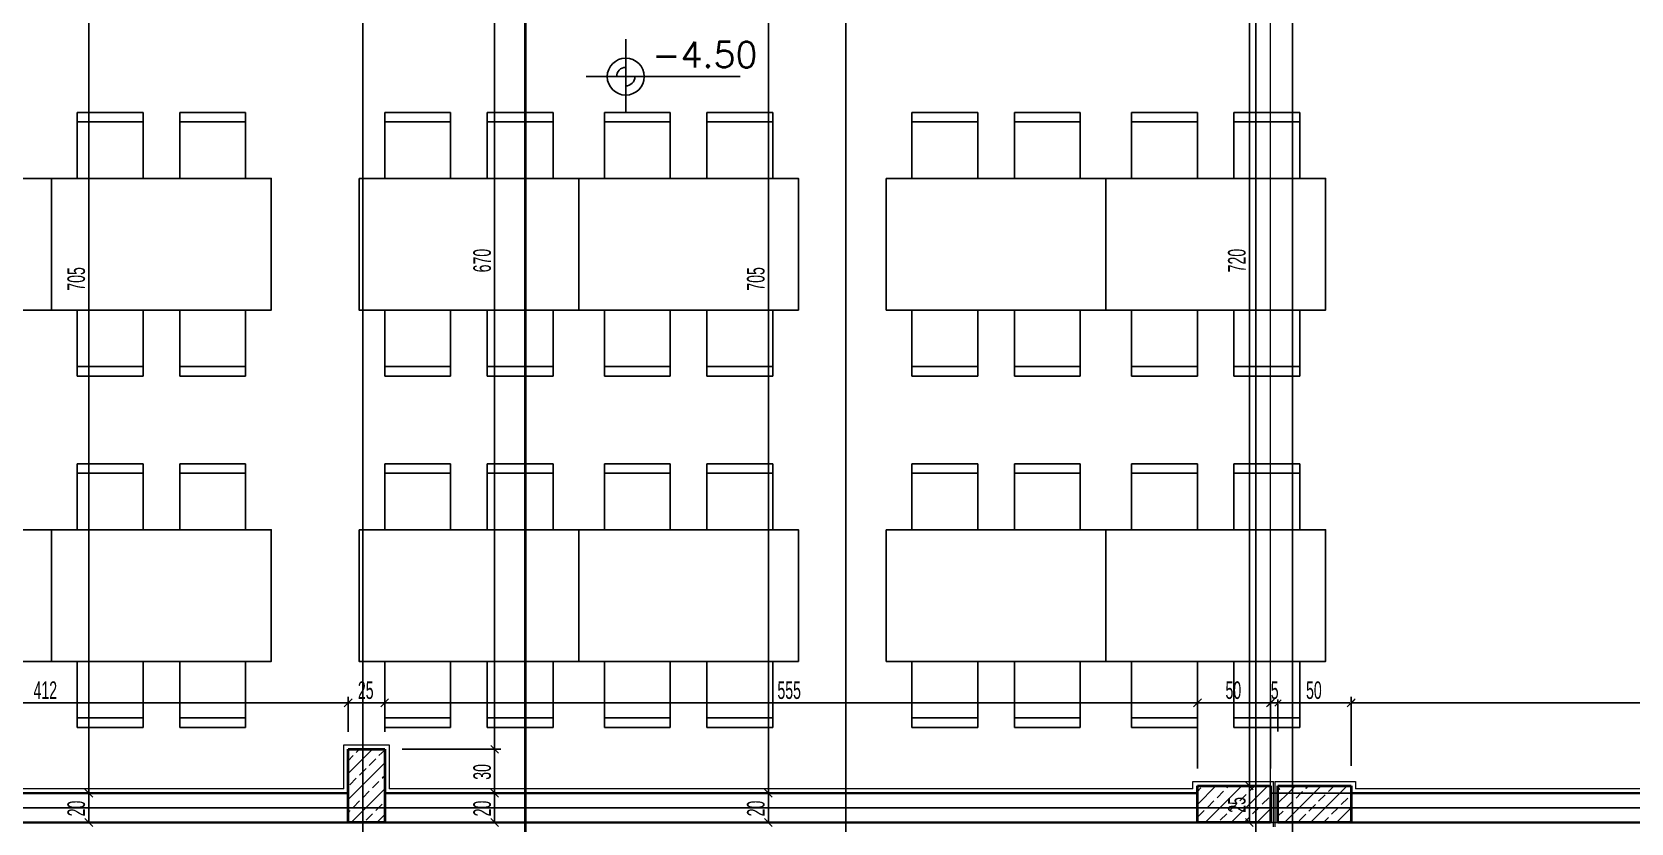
# Model space of a CAD drawing. Header units: inches. Extents: x -7543 to -822, y 102837 to 190349.
# Drawn here: x -836.7192 to -836.61, y 102836.815 to 102836.869 of the extents above; entities that cross this region are included whole.
import ezdxf
from ezdxf.enums import TextEntityAlignment as Align

# ---------------------------------------------------------------- set-up
doc = ezdxf.new("R2010")
doc.units = ezdxf.units.IN
doc.header["$MEASUREMENT"] = 0
for name, pattern in [('__ZG_T_P__9', [22, 1, -10, 1, -10]), ('DASHDOTX2', [2, 1, -0.5, 0, -0.5]), ('DASHED', [19.05, 12.7, -6.35])]:
    doc.linetypes.add(name, pattern=pattern)
doc.layers.get('Defpoints').update_dxf_attribs({"lineweight": 25})
for name, color, linetype, lineweight in [('AKS', 1, 'Continuous', 25), ('ICOL', 55, 'Continuous', 25), ('İZ DÜŞÜM', 253, 'Continuous', 20), ('KESİT', 7, 'Continuous', 40), ('KOLON', 2, 'Continuous', 40), ('SIVA', 150, 'Continuous', 15), ('TARAMA', 8, 'Continuous', 25)]:
    doc.layers.add(name, color=color, linetype=linetype, lineweight=lineweight)
doc.layers.add('DUVAR', color=7, linetype='Continuous', lineweight=35, true_color=0xfc4642)
doc.layers.add('TEFRİŞ', color=7, linetype='Continuous', lineweight=25, true_color=0x78462c)
doc.styles.add('OLCU', font='tromand.shx', dxfattribs={"width": 0.6, "height": 12})
doc.styles.add('ÖLÇÜ', font='simplex.shx')

msp = doc.modelspace()

# ---------------------------------------------------------------- linework, layer by layer
at = {"layer": 'AKS', "linetype": 'DASHDOTX2', "ltscale": 10}
for p, q in [((-836.69657, 102836.79642), (-836.69657, 102837.03038)), ((-836.63557, 102836.79885), (-836.63557, 102837.02761)), ((-836.63307, 102836.79885), (-836.63307, 102837.02761)), ((-836.66357, 102836.79642), (-836.66357, 102836.97699)), ((-836.76108, 102836.81599), (-836.54832, 102836.81599))]:
    msp.add_line(p, q, dxfattribs=at)
at = {"layer": 'Defpoints', "color": 3}
for p, q in [((-836.69757, 102836.81699), (-836.69757, 102836.81999)), ((-836.69757, 102836.81999), (-836.69507, 102836.81999)), ((-836.69507, 102836.81999), (-836.69507, 102836.81699)), ((-836.63957, 102836.81699), (-836.63957, 102836.81749)), ((-836.63957, 102836.81749), (-836.63457, 102836.81749)), ((-836.63457, 102836.81749), (-836.63457, 102836.81699)), ((-836.73582, 102836.81699), (-836.69757, 102836.81699)), ((-836.69507, 102836.81699), (-836.63957, 102836.81699)), ((-836.63457, 102836.81699), (-836.54832, 102836.81699))]:
    msp.add_line(p, q, dxfattribs=at)
at = {"layer": 'Defpoints', "color": 6}
msp.add_line((-836.35332, 102836.81499), (-836.74082, 102836.81499), dxfattribs=at)
at = {"layer": 'DUVAR'}
for p, q in [((-836.73582, 102836.81699), (-836.69757, 102836.81699)), ((-836.69507, 102836.81699), (-836.63957, 102836.81699)), ((-836.62907, 102836.81699), (-836.54832, 102836.81699)), ((-836.73582, 102836.81499), (-836.69757, 102836.81499)), ((-836.69507, 102836.81499), (-836.63957, 102836.81499)), ((-836.62907, 102836.81499), (-836.54832, 102836.81499))]:
    msp.add_line(p, q, dxfattribs=at)
at = {"layer": 'ICOL'}
for p, q in [((-836.63602, 102836.88949), (-836.63602, 102836.81749)), ((-836.71527, 102836.88749), (-836.71527, 102836.81699)), ((-836.68756, 102836.88699), (-836.68756, 102836.81999)), ((-836.66887, 102836.88749), (-836.66887, 102836.81699)), ((-836.67861, 102836.86849), (-836.67861, 102836.86349)), ((-836.68132, 102836.86594), (-836.67079, 102836.86594)), ((-836.69757, 102836.82119), (-836.69757, 102836.82358)), ((-836.69757, 102836.82119), (-836.69757, 102836.82358)), ((-836.69507, 102836.82119), (-836.69507, 102836.82358)), ((-836.69507, 102836.82119), (-836.69507, 102836.82358)), ((-836.63957, 102836.81869), (-836.63957, 102836.82358)), ((-836.63957, 102836.81869), (-836.63957, 102836.82358)), ((-836.63457, 102836.81869), (-836.63457, 102836.82358)), ((-836.62907, 102836.81885), (-836.62907, 102836.82358)), ((-836.73882, 102836.82316), (-836.69757, 102836.82316)), ((-836.69784, 102836.82289), (-836.6973, 102836.82343)), ((-836.6973, 102836.82343), (-836.69784, 102836.82289)), ((-836.69757, 102836.82316), (-836.69507, 102836.82316)), ((-836.69534, 102836.82289), (-836.6948, 102836.82343)), ((-836.6948, 102836.82343), (-836.69534, 102836.82289)), ((-836.69507, 102836.82316), (-836.63957, 102836.82316)), ((-836.63984, 102836.82289), (-836.6393, 102836.82343)), ((-836.6393, 102836.82343), (-836.63984, 102836.82289)), ((-836.63957, 102836.82316), (-836.63457, 102836.82316)), ((-836.63484, 102836.82289), (-836.6343, 102836.82343)), ((-836.63435, 102836.82338), (-836.63479, 102836.82294)), ((-836.63465, 102836.82316), (-836.63473, 102836.82316)), ((-836.63457, 102836.8234), (-836.63457, 102836.82121)), ((-836.63457, 102836.82316), (-836.63407, 102836.82316)), ((-836.63385, 102836.82338), (-836.63429, 102836.82294)), ((-836.63385, 102836.82338), (-836.63429, 102836.82294)), ((-836.63407, 102836.8234), (-836.63407, 102836.82121)), ((-836.63407, 102836.8234), (-836.63407, 102836.82121)), ((-836.62915, 102836.82316), (-836.63399, 102836.82316)), ((-836.63399, 102836.82316), (-836.63392, 102836.82316)), ((-836.6288, 102836.82343), (-836.62934, 102836.82289)), ((-836.62885, 102836.82338), (-836.62929, 102836.82294)), ((-836.62907, 102836.8234), (-836.62907, 102836.82121)), ((-836.62907, 102836.82316), (-836.54832, 102836.82316)), ((-836.69387, 102836.81999), (-836.68714, 102836.81999)), ((-836.69387, 102836.81999), (-836.68714, 102836.81999)), ((-836.68783, 102836.82026), (-836.68729, 102836.81972)), ((-836.68729, 102836.81972), (-836.68783, 102836.82026)), ((-836.68756, 102836.81999), (-836.68756, 102836.81699)), ((-836.71554, 102836.81726), (-836.715, 102836.81672)), ((-836.715, 102836.81672), (-836.71554, 102836.81726)), ((-836.68783, 102836.81726), (-836.68729, 102836.81672)), ((-836.68729, 102836.81672), (-836.68783, 102836.81726)), ((-836.66914, 102836.81726), (-836.6686, 102836.81672)), ((-836.6686, 102836.81672), (-836.66914, 102836.81726)), ((-836.63631, 102836.81749), (-836.63644, 102836.81749)), ((-836.63631, 102836.81749), (-836.63644, 102836.81749)), ((-836.63629, 102836.81776), (-836.63575, 102836.81722)), ((-836.63575, 102836.81722), (-836.63629, 102836.81776)), ((-836.63602, 102836.81749), (-836.63602, 102836.81499)), ((-836.71467, 102836.81699), (-836.71569, 102836.81699)), ((-836.71467, 102836.81699), (-836.71569, 102836.81699)), ((-836.71527, 102836.81699), (-836.71527, 102836.81499)), ((-836.68814, 102836.81699), (-836.68798, 102836.81699)), ((-836.68814, 102836.81699), (-836.68798, 102836.81699)), ((-836.68756, 102836.81699), (-836.68756, 102836.81499)), ((-836.66798, 102836.81699), (-836.66929, 102836.81699)), ((-836.66798, 102836.81699), (-836.66929, 102836.81699)), ((-836.66887, 102836.81699), (-836.66887, 102836.81499)), ((-836.71473, 102836.81499), (-836.71569, 102836.81499)), ((-836.71554, 102836.81526), (-836.715, 102836.81472)), ((-836.68804, 102836.81499), (-836.68798, 102836.81499)), ((-836.68783, 102836.81526), (-836.68729, 102836.81472)), ((-836.66852, 102836.81499), (-836.66929, 102836.81499)), ((-836.66914, 102836.81526), (-836.6686, 102836.81472)), ((-836.63601, 102836.81499), (-836.63644, 102836.81499)), ((-836.63629, 102836.81526), (-836.63575, 102836.81472))]:
    msp.add_line(p, q, dxfattribs=at)
msp.add_circle((-836.67861, 102836.86594), 0.00126, dxfattribs=at)
for start, end in [(90, 180), (270, 0)]:
    msp.add_arc((-836.67861, 102836.86594), 0.00063, start, end, dxfattribs=at)
at = {"layer": 'İZ DÜŞÜM', "linetype": '__ZG_T_P__9'}
for p, q in [((-836.63457, 102836.81499), (-836.63457, 102836.98999)), ((-836.74082, 102836.81499), (-836.63457, 102836.81499))]:
    msp.add_line(p, q, dxfattribs=at)
at = {"layer": 'KESİT', "linetype": 'DASHED'}
msp.add_line((-836.68548, 102836.88438), (-836.68548, 102836.791), dxfattribs=at)
at = {"layer": 'KOLON'}
for p, q in [((-836.69757, 102836.81499), (-836.69757, 102836.81999)), ((-836.69757, 102836.81999), (-836.69507, 102836.81999)), ((-836.69757, 102836.81499), (-836.69757, 102836.81999)), ((-836.69757, 102836.81999), (-836.69507, 102836.81999)), ((-836.69757, 102836.81499), (-836.69757, 102836.81999)), ((-836.69757, 102836.81999), (-836.69507, 102836.81999)), ((-836.69507, 102836.81999), (-836.69507, 102836.81499)), ((-836.69507, 102836.81999), (-836.69507, 102836.81499)), ((-836.69507, 102836.81999), (-836.69507, 102836.81499)), ((-836.63957, 102836.81499), (-836.63957, 102836.81749)), ((-836.63957, 102836.81749), (-836.63457, 102836.81749)), ((-836.63957, 102836.81499), (-836.63957, 102836.81749)), ((-836.63957, 102836.81749), (-836.63457, 102836.81749)), ((-836.63957, 102836.81499), (-836.63957, 102836.81749)), ((-836.63957, 102836.81749), (-836.63457, 102836.81749)), ((-836.63457, 102836.81749), (-836.63457, 102836.81499)), ((-836.63457, 102836.81749), (-836.63457, 102836.81499)), ((-836.63457, 102836.81749), (-836.63457, 102836.81499)), ((-836.63407, 102836.81499), (-836.63407, 102836.81749)), ((-836.63407, 102836.81749), (-836.62907, 102836.81749)), ((-836.63407, 102836.81499), (-836.63407, 102836.81749)), ((-836.63407, 102836.81749), (-836.62907, 102836.81749)), ((-836.63407, 102836.81499), (-836.63407, 102836.81749)), ((-836.63407, 102836.81749), (-836.62907, 102836.81749)), ((-836.62907, 102836.81749), (-836.62907, 102836.81499)), ((-836.62907, 102836.81749), (-836.62907, 102836.81499)), ((-836.62907, 102836.81749), (-836.62907, 102836.81499)), ((-836.69507, 102836.81499), (-836.69757, 102836.81499)), ((-836.69507, 102836.81499), (-836.69757, 102836.81499)), ((-836.69507, 102836.81499), (-836.69757, 102836.81499)), ((-836.63457, 102836.81499), (-836.63957, 102836.81499)), ((-836.63457, 102836.81499), (-836.63957, 102836.81499)), ((-836.63457, 102836.81499), (-836.63957, 102836.81499)), ((-836.62907, 102836.81499), (-836.63407, 102836.81499)), ((-836.62907, 102836.81499), (-836.63407, 102836.81499)), ((-836.62907, 102836.81499), (-836.63407, 102836.81499))]:
    msp.add_line(p, q, dxfattribs=at)
at = {"layer": 'SIVA'}
for p, q in [((-836.69787, 102836.81729), (-836.69787, 102836.82029)), ((-836.69787, 102836.82029), (-836.69477, 102836.82029)), ((-836.69477, 102836.82029), (-836.69477, 102836.81729)), ((-836.69787, 102836.81729), (-836.73552, 102836.81729)), ((-836.63987, 102836.81729), (-836.69477, 102836.81729)), ((-836.63987, 102836.81729), (-836.63987, 102836.81779)), ((-836.63987, 102836.81779), (-836.63437, 102836.81779)), ((-836.63437, 102836.81469), (-836.63437, 102836.81779)), ((-836.63427, 102836.81779), (-836.63427, 102836.81469)), ((-836.63427, 102836.81779), (-836.62877, 102836.81779)), ((-836.62877, 102836.81779), (-836.62877, 102836.81729)), ((-836.54862, 102836.81729), (-836.62877, 102836.81729))]:
    msp.add_line(p, q, dxfattribs=at)
at = {"layer": 'TARAMA'}
for p, q in [((-836.69757, 102836.81833), (-836.69591, 102836.81999)), ((-836.69757, 102836.81921), (-836.69723, 102836.81956)), ((-836.69701, 102836.81978), (-836.69679, 102836.81999)), ((-836.69612, 102836.81889), (-836.69568, 102836.81933)), ((-836.69546, 102836.81956), (-836.69507, 102836.81994)), ((-836.69757, 102836.81656), (-836.69507, 102836.81906)), ((-836.69679, 102836.81823), (-836.69634, 102836.81867)), ((-836.69524, 102836.81801), (-836.69507, 102836.81818)), ((-836.69745, 102836.81757), (-836.69701, 102836.81801)), ((-836.69737, 102836.81499), (-836.69507, 102836.81729)), ((-836.69657, 102836.81668), (-836.69612, 102836.81712)), ((-836.6959, 102836.81735), (-836.69546, 102836.81779)), ((-836.63957, 102836.81622), (-836.6383, 102836.81749)), ((-836.63957, 102836.81711), (-836.63933, 102836.81735)), ((-836.63904, 102836.81499), (-836.63654, 102836.81749)), ((-836.63823, 102836.81668), (-836.63779, 102836.81712)), ((-836.63757, 102836.81735), (-836.63742, 102836.81749)), ((-836.63727, 102836.81499), (-836.63477, 102836.81749)), ((-836.63602, 102836.81712), (-836.63565, 102836.81749)), ((-836.63407, 102836.81719), (-836.63394, 102836.81732)), ((-836.63338, 102836.81699), (-836.63288, 102836.81749)), ((-836.6325, 102836.81699), (-836.63239, 102836.8171)), ((-836.63217, 102836.81732), (-836.632, 102836.81749)), ((-836.63161, 102836.81699), (-836.63111, 102836.81749)), ((-836.63062, 102836.8171), (-836.63023, 102836.81749)), ((-836.62985, 102836.81699), (-836.62935, 102836.81749)), ((-836.69723, 102836.81602), (-836.69679, 102836.81646)), ((-836.69568, 102836.8158), (-836.69524, 102836.81624)), ((-836.63889, 102836.81602), (-836.63845, 102836.81646)), ((-836.63735, 102836.8158), (-836.6369, 102836.81624)), ((-836.63668, 102836.81646), (-836.63624, 102836.8169)), ((-836.6358, 102836.81558), (-836.63536, 102836.81602)), ((-836.6355, 102836.81499), (-836.63457, 102836.81592)), ((-836.63514, 102836.81624), (-836.63469, 102836.81668)), ((-836.63407, 102836.8163), (-836.63338, 102836.81699)), ((-836.63361, 102836.81499), (-836.63161, 102836.81699)), ((-836.6335, 102836.81599), (-836.63305, 102836.81644)), ((-836.63283, 102836.81666), (-836.6325, 102836.81699)), ((-836.63195, 102836.81577), (-836.63151, 102836.81622)), ((-836.63185, 102836.81499), (-836.62985, 102836.81699)), ((-836.63129, 102836.81644), (-836.63084, 102836.81688)), ((-836.6304, 102836.81555), (-836.62996, 102836.81599)), ((-836.63008, 102836.81499), (-836.62907, 102836.816)), ((-836.62974, 102836.81622), (-836.6293, 102836.81666)), ((-836.62908, 102836.81688), (-836.62907, 102836.81688)), ((-836.69757, 102836.81568), (-836.69745, 102836.8158)), ((-836.69634, 102836.81514), (-836.6959, 102836.81558)), ((-836.6956, 102836.81499), (-836.69507, 102836.81553)), ((-836.63956, 102836.81536), (-836.63911, 102836.8158)), ((-836.63801, 102836.81514), (-836.63757, 102836.81558)), ((-836.63638, 102836.81499), (-836.63602, 102836.81536)), ((-836.63462, 102836.81499), (-836.63457, 102836.81504)), ((-836.63407, 102836.81542), (-836.63372, 102836.81577)), ((-836.63261, 102836.81511), (-836.63217, 102836.81555)), ((-836.63096, 102836.81499), (-836.63062, 102836.81533)), ((-836.62919, 102836.81499), (-836.62908, 102836.81511))]:
    msp.add_line(p, q, dxfattribs=at)
at = {"layer": 'TEFRİŞ'}
for p, q in [((-836.71607, 102836.85899), (-836.71607, 102836.86349)), ((-836.71607, 102836.86349), (-836.71157, 102836.86349)), ((-836.71157, 102836.86349), (-836.71157, 102836.85899)), ((-836.70907, 102836.86349), (-836.70907, 102836.85899)), ((-836.70457, 102836.86349), (-836.70907, 102836.86349)), ((-836.70457, 102836.85899), (-836.70457, 102836.86349)), ((-836.69507, 102836.85899), (-836.69507, 102836.86349)), ((-836.69507, 102836.86349), (-836.69057, 102836.86349)), ((-836.69057, 102836.86349), (-836.69057, 102836.85899)), ((-836.68807, 102836.86349), (-836.68807, 102836.85899)), ((-836.68357, 102836.86349), (-836.68807, 102836.86349)), ((-836.68357, 102836.85899), (-836.68357, 102836.86349)), ((-836.68007, 102836.85899), (-836.68007, 102836.86349)), ((-836.68007, 102836.86349), (-836.67557, 102836.86349)), ((-836.67557, 102836.86349), (-836.67557, 102836.85899)), ((-836.67307, 102836.86349), (-836.67307, 102836.85899)), ((-836.66857, 102836.86349), (-836.67307, 102836.86349)), ((-836.66857, 102836.85899), (-836.66857, 102836.86349)), ((-836.65907, 102836.85899), (-836.65907, 102836.86349)), ((-836.65907, 102836.86349), (-836.65457, 102836.86349)), ((-836.65457, 102836.86349), (-836.65457, 102836.85899)), ((-836.65207, 102836.86349), (-836.65207, 102836.85899)), ((-836.64757, 102836.86349), (-836.65207, 102836.86349)), ((-836.64757, 102836.85899), (-836.64757, 102836.86349)), ((-836.64407, 102836.85899), (-836.64407, 102836.86349)), ((-836.64407, 102836.86349), (-836.63957, 102836.86349)), ((-836.63957, 102836.86349), (-836.63957, 102836.85899)), ((-836.63707, 102836.86349), (-836.63707, 102836.85899)), ((-836.63257, 102836.86349), (-836.63707, 102836.86349)), ((-836.63257, 102836.85899), (-836.63257, 102836.86349)), ((-836.71157, 102836.86285), (-836.71607, 102836.86285)), ((-836.70907, 102836.86285), (-836.70457, 102836.86285)), ((-836.69057, 102836.86285), (-836.69507, 102836.86285)), ((-836.68807, 102836.86285), (-836.68357, 102836.86285)), ((-836.67557, 102836.86285), (-836.68007, 102836.86285)), ((-836.67307, 102836.86285), (-836.66857, 102836.86285)), ((-836.65457, 102836.86285), (-836.65907, 102836.86285)), ((-836.65207, 102836.86285), (-836.64757, 102836.86285)), ((-836.63957, 102836.86285), (-836.64407, 102836.86285)), ((-836.63707, 102836.86285), (-836.63257, 102836.86285)), ((-836.71157, 102836.85899), (-836.71607, 102836.85899)), ((-836.70907, 102836.85899), (-836.70457, 102836.85899)), ((-836.69057, 102836.85899), (-836.69507, 102836.85899)), ((-836.68807, 102836.85899), (-836.68357, 102836.85899)), ((-836.67557, 102836.85899), (-836.68007, 102836.85899)), ((-836.67307, 102836.85899), (-836.66857, 102836.85899)), ((-836.65457, 102836.85899), (-836.65907, 102836.85899)), ((-836.65207, 102836.85899), (-836.64757, 102836.85899)), ((-836.63957, 102836.85899), (-836.64407, 102836.85899)), ((-836.63707, 102836.85899), (-836.63257, 102836.85899)), ((-836.71157, 102836.84999), (-836.71607, 102836.84999)), ((-836.71607, 102836.84999), (-836.71607, 102836.84549)), ((-836.71157, 102836.84549), (-836.71157, 102836.84999)), ((-836.70907, 102836.84549), (-836.70907, 102836.84999)), ((-836.70907, 102836.84999), (-836.70457, 102836.84999)), ((-836.70457, 102836.84999), (-836.70457, 102836.84549)), ((-836.69057, 102836.84999), (-836.69507, 102836.84999)), ((-836.69507, 102836.84999), (-836.69507, 102836.84549)), ((-836.69057, 102836.84549), (-836.69057, 102836.84999)), ((-836.68807, 102836.84549), (-836.68807, 102836.84999)), ((-836.68807, 102836.84999), (-836.68357, 102836.84999)), ((-836.68357, 102836.84999), (-836.68357, 102836.84549)), ((-836.67557, 102836.84999), (-836.68007, 102836.84999)), ((-836.68007, 102836.84999), (-836.68007, 102836.84549)), ((-836.67557, 102836.84549), (-836.67557, 102836.84999)), ((-836.67307, 102836.84549), (-836.67307, 102836.84999)), ((-836.67307, 102836.84999), (-836.66857, 102836.84999)), ((-836.66857, 102836.84999), (-836.66857, 102836.84549)), ((-836.65457, 102836.84999), (-836.65907, 102836.84999)), ((-836.65907, 102836.84999), (-836.65907, 102836.84549)), ((-836.65457, 102836.84549), (-836.65457, 102836.84999)), ((-836.65207, 102836.84549), (-836.65207, 102836.84999)), ((-836.65207, 102836.84999), (-836.64757, 102836.84999)), ((-836.64757, 102836.84999), (-836.64757, 102836.84549)), ((-836.63957, 102836.84999), (-836.64407, 102836.84999)), ((-836.64407, 102836.84999), (-836.64407, 102836.84549)), ((-836.63957, 102836.84549), (-836.63957, 102836.84999)), ((-836.63707, 102836.84549), (-836.63707, 102836.84999)), ((-836.63707, 102836.84999), (-836.63257, 102836.84999)), ((-836.63257, 102836.84999), (-836.63257, 102836.84549)), ((-836.71157, 102836.84614), (-836.71607, 102836.84614)), ((-836.71607, 102836.84549), (-836.71157, 102836.84549)), ((-836.70907, 102836.84614), (-836.70457, 102836.84614)), ((-836.70457, 102836.84549), (-836.70907, 102836.84549)), ((-836.69057, 102836.84614), (-836.69507, 102836.84614)), ((-836.69507, 102836.84549), (-836.69057, 102836.84549)), ((-836.68807, 102836.84614), (-836.68357, 102836.84614)), ((-836.68357, 102836.84549), (-836.68807, 102836.84549)), ((-836.67557, 102836.84614), (-836.68007, 102836.84614)), ((-836.68007, 102836.84549), (-836.67557, 102836.84549)), ((-836.67307, 102836.84614), (-836.66857, 102836.84614)), ((-836.66857, 102836.84549), (-836.67307, 102836.84549)), ((-836.65457, 102836.84614), (-836.65907, 102836.84614)), ((-836.65907, 102836.84549), (-836.65457, 102836.84549)), ((-836.65207, 102836.84614), (-836.64757, 102836.84614)), ((-836.64757, 102836.84549), (-836.65207, 102836.84549)), ((-836.63957, 102836.84614), (-836.64407, 102836.84614)), ((-836.64407, 102836.84549), (-836.63957, 102836.84549)), ((-836.63707, 102836.84614), (-836.63257, 102836.84614)), ((-836.63257, 102836.84549), (-836.63707, 102836.84549)), ((-836.71607, 102836.83499), (-836.71607, 102836.83949)), ((-836.71607, 102836.83949), (-836.71157, 102836.83949)), ((-836.71157, 102836.83949), (-836.71157, 102836.83499)), ((-836.70907, 102836.83949), (-836.70907, 102836.83499)), ((-836.70457, 102836.83949), (-836.70907, 102836.83949)), ((-836.70457, 102836.83499), (-836.70457, 102836.83949)), ((-836.69507, 102836.83499), (-836.69507, 102836.83949)), ((-836.69507, 102836.83949), (-836.69057, 102836.83949)), ((-836.69057, 102836.83949), (-836.69057, 102836.83499)), ((-836.68807, 102836.83949), (-836.68807, 102836.83499)), ((-836.68357, 102836.83949), (-836.68807, 102836.83949)), ((-836.68357, 102836.83499), (-836.68357, 102836.83949)), ((-836.68007, 102836.83499), (-836.68007, 102836.83949)), ((-836.68007, 102836.83949), (-836.67557, 102836.83949)), ((-836.67557, 102836.83949), (-836.67557, 102836.83499)), ((-836.67307, 102836.83949), (-836.67307, 102836.83499)), ((-836.66857, 102836.83949), (-836.67307, 102836.83949)), ((-836.66857, 102836.83499), (-836.66857, 102836.83949)), ((-836.65907, 102836.83499), (-836.65907, 102836.83949)), ((-836.65907, 102836.83949), (-836.65457, 102836.83949)), ((-836.65457, 102836.83949), (-836.65457, 102836.83499)), ((-836.65207, 102836.83949), (-836.65207, 102836.83499)), ((-836.64757, 102836.83949), (-836.65207, 102836.83949)), ((-836.64757, 102836.83499), (-836.64757, 102836.83949)), ((-836.64407, 102836.83499), (-836.64407, 102836.83949)), ((-836.64407, 102836.83949), (-836.63957, 102836.83949)), ((-836.63957, 102836.83949), (-836.63957, 102836.83499)), ((-836.63707, 102836.83949), (-836.63707, 102836.83499)), ((-836.63257, 102836.83949), (-836.63707, 102836.83949)), ((-836.63257, 102836.83499), (-836.63257, 102836.83949)), ((-836.71157, 102836.83885), (-836.71607, 102836.83885)), ((-836.70907, 102836.83885), (-836.70457, 102836.83885)), ((-836.69057, 102836.83885), (-836.69507, 102836.83885)), ((-836.68807, 102836.83885), (-836.68357, 102836.83885)), ((-836.67557, 102836.83885), (-836.68007, 102836.83885)), ((-836.67307, 102836.83885), (-836.66857, 102836.83885)), ((-836.65457, 102836.83885), (-836.65907, 102836.83885)), ((-836.65207, 102836.83885), (-836.64757, 102836.83885)), ((-836.63957, 102836.83885), (-836.64407, 102836.83885)), ((-836.63707, 102836.83885), (-836.63257, 102836.83885)), ((-836.71157, 102836.83499), (-836.71607, 102836.83499)), ((-836.70907, 102836.83499), (-836.70457, 102836.83499)), ((-836.69057, 102836.83499), (-836.69507, 102836.83499)), ((-836.68807, 102836.83499), (-836.68357, 102836.83499)), ((-836.67557, 102836.83499), (-836.68007, 102836.83499)), ((-836.67307, 102836.83499), (-836.66857, 102836.83499)), ((-836.65457, 102836.83499), (-836.65907, 102836.83499)), ((-836.65207, 102836.83499), (-836.64757, 102836.83499)), ((-836.63957, 102836.83499), (-836.64407, 102836.83499)), ((-836.63707, 102836.83499), (-836.63257, 102836.83499)), ((-836.71157, 102836.82599), (-836.71607, 102836.82599)), ((-836.71607, 102836.82599), (-836.71607, 102836.82149)), ((-836.71157, 102836.82149), (-836.71157, 102836.82599)), ((-836.70907, 102836.82149), (-836.70907, 102836.82599)), ((-836.70907, 102836.82599), (-836.70457, 102836.82599)), ((-836.70457, 102836.82599), (-836.70457, 102836.82149)), ((-836.69057, 102836.82599), (-836.69507, 102836.82599)), ((-836.69507, 102836.82599), (-836.69507, 102836.82149)), ((-836.69057, 102836.82149), (-836.69057, 102836.82599)), ((-836.68807, 102836.82149), (-836.68807, 102836.82599)), ((-836.68807, 102836.82599), (-836.68357, 102836.82599)), ((-836.68357, 102836.82599), (-836.68357, 102836.82149)), ((-836.67557, 102836.82599), (-836.68007, 102836.82599)), ((-836.68007, 102836.82599), (-836.68007, 102836.82149)), ((-836.67557, 102836.82149), (-836.67557, 102836.82599)), ((-836.67307, 102836.82149), (-836.67307, 102836.82599)), ((-836.67307, 102836.82599), (-836.66857, 102836.82599)), ((-836.66857, 102836.82599), (-836.66857, 102836.82149)), ((-836.65457, 102836.82599), (-836.65907, 102836.82599)), ((-836.65907, 102836.82599), (-836.65907, 102836.82149)), ((-836.65457, 102836.82149), (-836.65457, 102836.82599)), ((-836.65207, 102836.82149), (-836.65207, 102836.82599)), ((-836.65207, 102836.82599), (-836.64757, 102836.82599)), ((-836.64757, 102836.82599), (-836.64757, 102836.82149)), ((-836.63957, 102836.82599), (-836.64407, 102836.82599)), ((-836.64407, 102836.82599), (-836.64407, 102836.82149)), ((-836.63957, 102836.82149), (-836.63957, 102836.82599)), ((-836.63707, 102836.82149), (-836.63707, 102836.82599)), ((-836.63707, 102836.82599), (-836.63257, 102836.82599)), ((-836.63257, 102836.82599), (-836.63257, 102836.82149)), ((-836.71157, 102836.82214), (-836.71607, 102836.82214)), ((-836.71607, 102836.82149), (-836.71157, 102836.82149)), ((-836.70907, 102836.82214), (-836.70457, 102836.82214)), ((-836.70457, 102836.82149), (-836.70907, 102836.82149)), ((-836.69057, 102836.82214), (-836.69507, 102836.82214)), ((-836.69507, 102836.82149), (-836.69057, 102836.82149)), ((-836.68807, 102836.82214), (-836.68357, 102836.82214)), ((-836.68357, 102836.82149), (-836.68807, 102836.82149)), ((-836.67557, 102836.82214), (-836.68007, 102836.82214)), ((-836.68007, 102836.82149), (-836.67557, 102836.82149)), ((-836.67307, 102836.82214), (-836.66857, 102836.82214)), ((-836.66857, 102836.82149), (-836.67307, 102836.82149)), ((-836.65457, 102836.82214), (-836.65907, 102836.82214)), ((-836.65907, 102836.82149), (-836.65457, 102836.82149)), ((-836.65207, 102836.82214), (-836.64757, 102836.82214)), ((-836.64757, 102836.82149), (-836.65207, 102836.82149)), ((-836.63957, 102836.82214), (-836.64407, 102836.82214)), ((-836.64407, 102836.82149), (-836.63957, 102836.82149)), ((-836.63707, 102836.82214), (-836.63257, 102836.82214)), ((-836.63257, 102836.82149), (-836.63707, 102836.82149))]:
    msp.add_line(p, q, dxfattribs=at)
for points in [[(-836.73282, 102836.85899), (-836.71782, 102836.85899), (-836.71782, 102836.84999), (-836.73282, 102836.84999), (-836.73282, 102836.85899)], [(-836.71782, 102836.85899), (-836.70282, 102836.85899), (-836.70282, 102836.84999), (-836.71782, 102836.84999), (-836.71782, 102836.85899)], [(-836.69682, 102836.85899), (-836.68182, 102836.85899), (-836.68182, 102836.84999), (-836.69682, 102836.84999), (-836.69682, 102836.85899)], [(-836.68182, 102836.85899), (-836.66682, 102836.85899), (-836.66682, 102836.84999), (-836.68182, 102836.84999), (-836.68182, 102836.85899)], [(-836.66082, 102836.85899), (-836.64582, 102836.85899), (-836.64582, 102836.84999), (-836.66082, 102836.84999), (-836.66082, 102836.85899)], [(-836.64582, 102836.85899), (-836.63082, 102836.85899), (-836.63082, 102836.84999), (-836.64582, 102836.84999), (-836.64582, 102836.85899)], [(-836.73282, 102836.83499), (-836.71782, 102836.83499), (-836.71782, 102836.82599), (-836.73282, 102836.82599), (-836.73282, 102836.83499)], [(-836.71782, 102836.83499), (-836.70282, 102836.83499), (-836.70282, 102836.82599), (-836.71782, 102836.82599), (-836.71782, 102836.83499)], [(-836.69682, 102836.83499), (-836.68182, 102836.83499), (-836.68182, 102836.82599), (-836.69682, 102836.82599), (-836.69682, 102836.83499)], [(-836.68182, 102836.83499), (-836.66682, 102836.83499), (-836.66682, 102836.82599), (-836.68182, 102836.82599), (-836.68182, 102836.83499)], [(-836.66082, 102836.83499), (-836.64582, 102836.83499), (-836.64582, 102836.82599), (-836.66082, 102836.82599), (-836.66082, 102836.83499)], [(-836.64582, 102836.83499), (-836.63082, 102836.83499), (-836.63082, 102836.82599), (-836.64582, 102836.82599), (-836.64582, 102836.83499)]]:
    msp.add_lwpolyline(points, dxfattribs=at)

# ---------------------------------------------------------------- texts
at = {"layer": 'ICOL', "style": 'OLCU', "width": 0.6}
for s, p in [('670', (-836.68782, 102836.85257)), ('720', (-836.63628, 102836.85257)), ('705', (-836.71554, 102836.85132)), ('705', (-836.66913, 102836.85132)), ('30', (-836.68782, 102836.81791)), ('20', (-836.71554, 102836.81541)), ('20', (-836.68782, 102836.81541)), ('20', (-836.66913, 102836.81541)), ('25', (-836.63628, 102836.81566))]:
    msp.add_text(s, height=0.0012, rotation=90, dxfattribs=at).set_placement(p)
for s, p in [('412', (-836.71905, 102836.82343)), ('25', (-836.6969, 102836.82343)), ('555', (-836.66825, 102836.82343)), ('50', (-836.63765, 102836.82343)), ('5', (-836.63456, 102836.82343)), ('50', (-836.63215, 102836.82343))]:
    msp.add_text(s, height=0.0012, dxfattribs=at).set_placement(p)
at = {"layer": 'ICOL', "style": 'ÖLÇÜ'}
msp.add_attdef('-4.50', text='%%p0.00', height=0.00175, dxfattribs=at).set_placement((-836.67321, 102836.86657), align=Align.CENTER)

doc.saveas('drawing.dxf')
